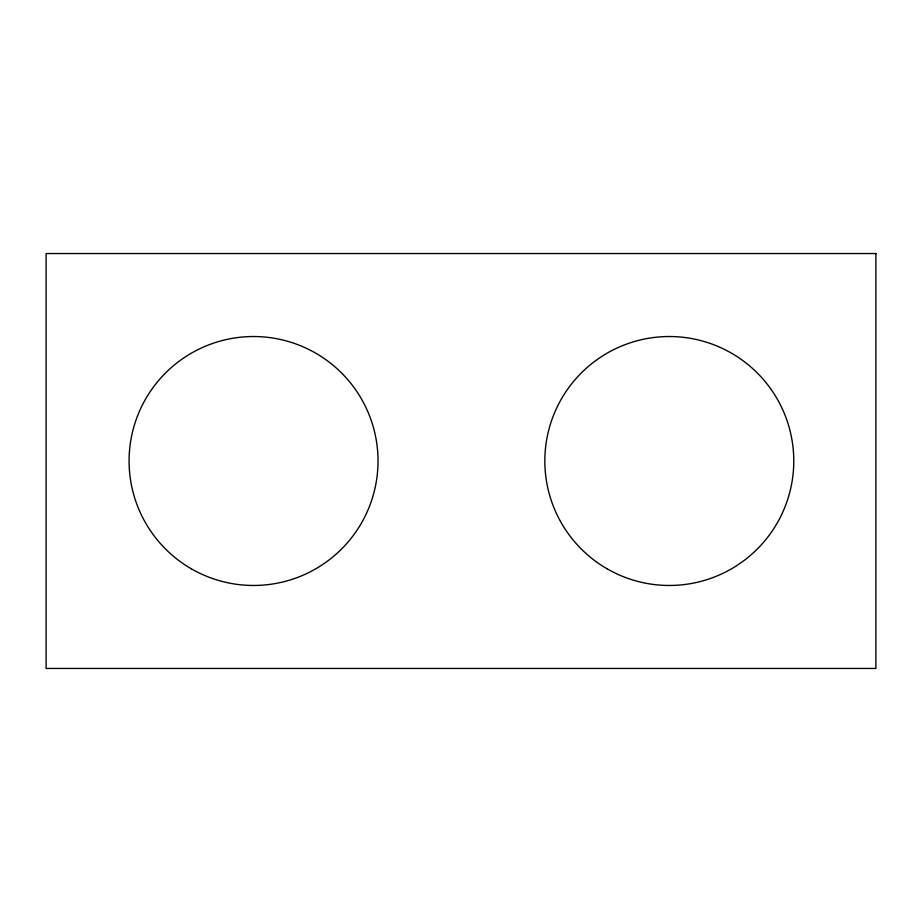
<?xml version="1.0" encoding="UTF-8"?>
<svg xmlns="http://www.w3.org/2000/svg" width="922" height="922" viewBox="0 0 922 922"><rect width="100%" height="100%" fill="white"/><g stroke="black" fill="none" stroke-linecap="round" stroke-linejoin="round"><path stroke-width="1.38" d="M875.9 253.55L46.1 253.55L46.1 668.45L875.9 668.45L875.9 253.55M191.315 568.793A124.47 124.47 0 0 0 378.02 461A124.47 124.47 0 0 0 191.315 353.207A124.47 124.47 0 0 0 191.315 568.793M607.068 568.793A124.47 124.47 0 0 0 793.773 461A124.47 124.47 0 0 0 607.068 353.207A124.47 124.47 0 0 0 607.068 568.793"/></g></svg>
